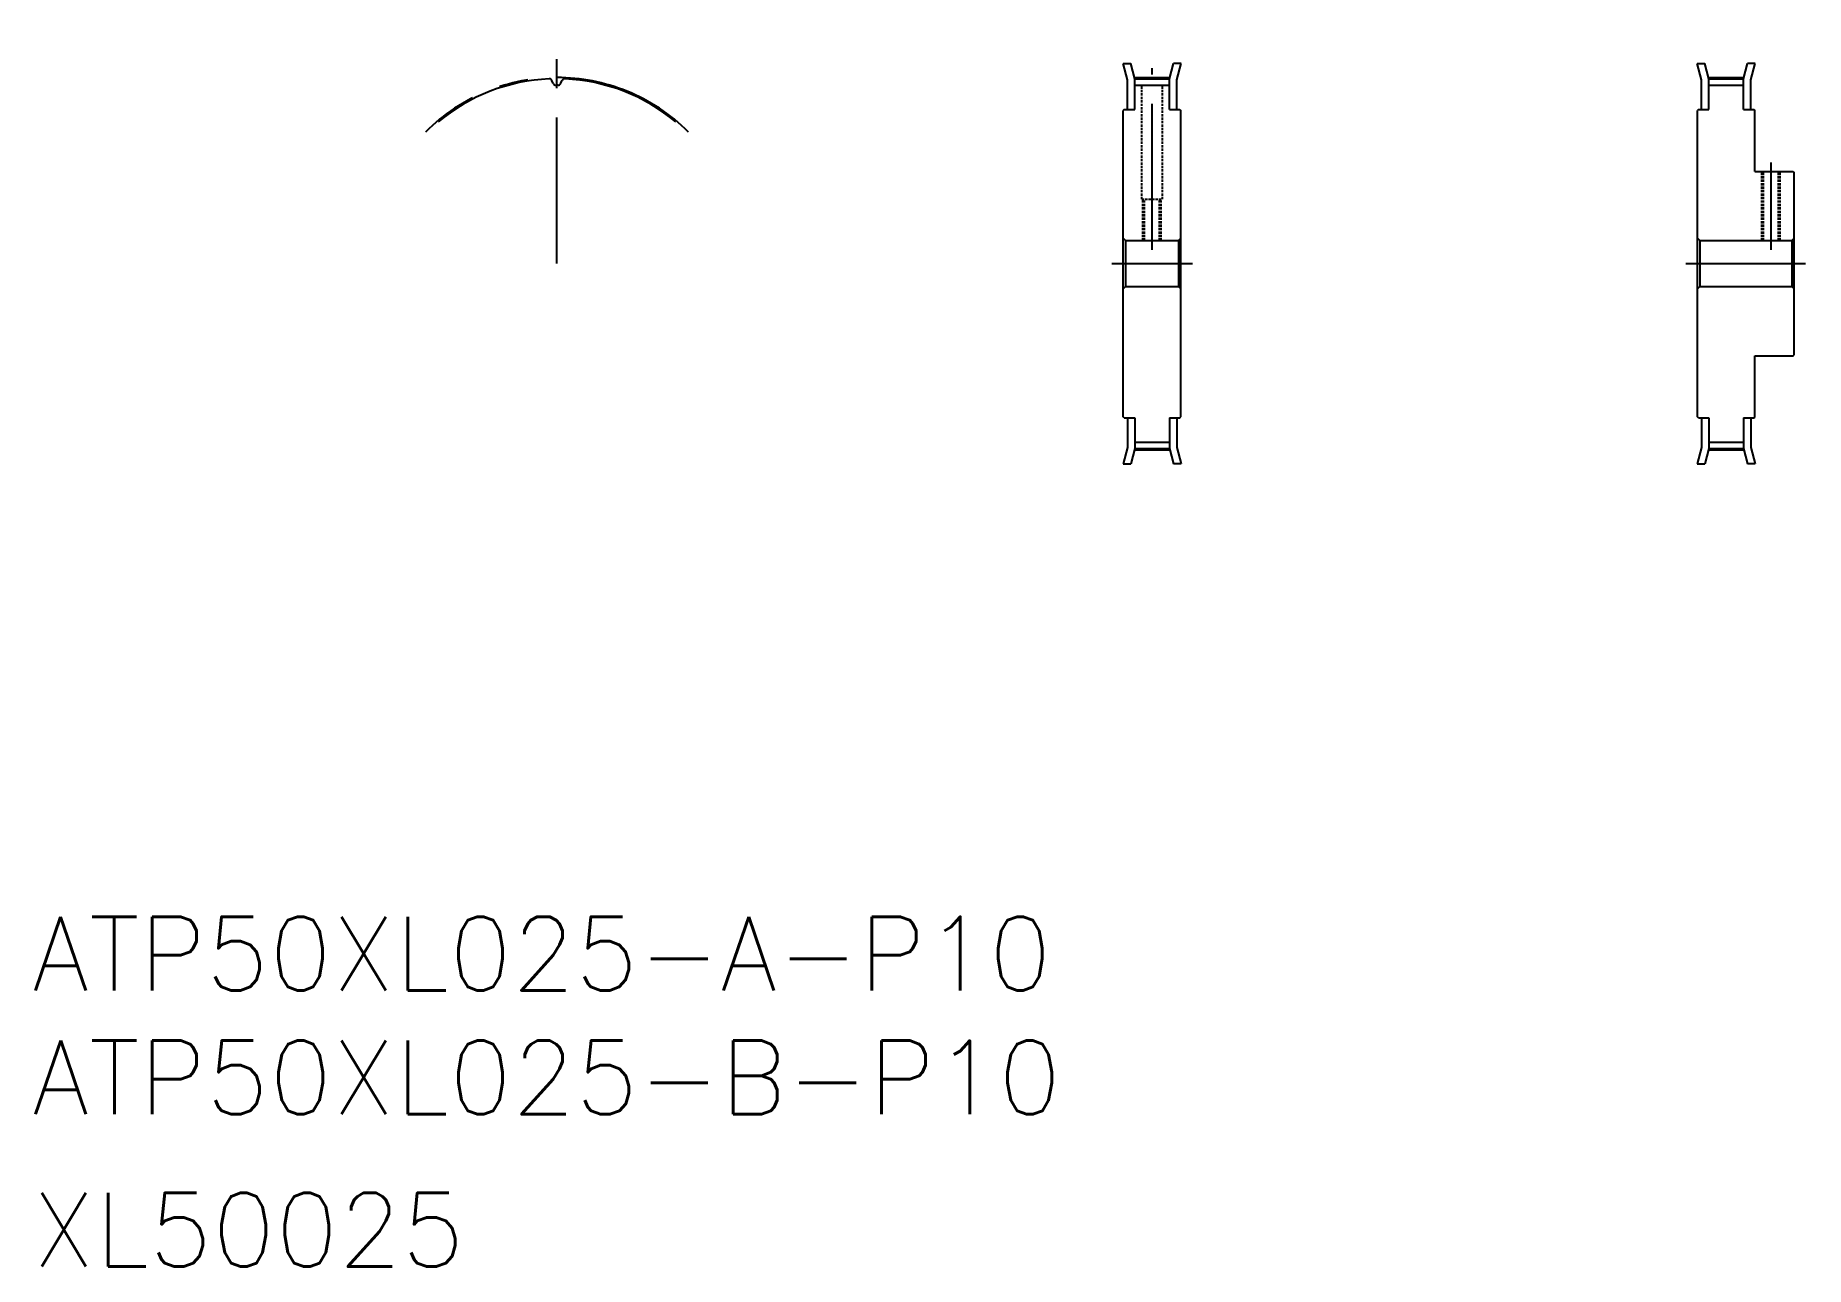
# Model space of a CAD drawing. Extents: x 249 to 634, y -68 to 200.
import ezdxf

# ---------------------------------------------------------------- set-up
doc = ezdxf.new("R2010")
doc.units = 0
doc.linetypes.add('CENTER', pattern=[50.8, 31.75, -6.35, 6.35, -6.35])
doc.linetypes.add('DASHED', pattern=[0.75, 0.5, -0.25])
doc.layers.get('0').update_dxf_attribs({"linetype": 'CONTINUOUS'})
doc.layers.add('CENTER', color=1, linetype='CENTER')
doc.styles.get("Standard").update_dxf_attribs({"font": 'txt', "bigfont": 'BIGFONT'})

msp = doc.modelspace()

# ---------------------------------------------------------------- linework, layer by layer
at = {"color": 7, "linetype": 'CONTINUOUS'}
for p, q in [((486.45, 190.24), (485.5, 193.78)), ((485.5, 193.78), (487.16, 193.78)), ((488.05, 190.45), (487.16, 193.78)), ((495.55, 190.45), (496.44, 193.78)), ((498.1, 193.78), (496.44, 193.78)), ((497.15, 190.24), (498.1, 193.78)), ((611.18, 190.24), (610.23, 193.78)), ((610.23, 193.78), (611.88, 193.78)), ((612.78, 190.45), (611.88, 193.78)), ((620.28, 190.45), (621.17, 193.78)), ((622.83, 193.78), (621.17, 193.78)), ((621.88, 190.24), (622.83, 193.78)), ((361.71, 189.4), (361.4, 190.06)), ((363.31, 189.4), (363.62, 190.06)), ((486.45, 183.78), (486.45, 190.24)), ((488.05, 190.45), (495.55, 190.45)), ((488.05, 183.78), (488.05, 190.45)), ((488.05, 189.05), (495.55, 189.05)), ((495.55, 183.78), (495.55, 190.45)), ((497.15, 183.78), (497.15, 190.24)), ((611.18, 183.78), (611.18, 190.24)), ((612.78, 190.45), (620.28, 190.45)), ((612.78, 183.78), (612.78, 190.45)), ((612.78, 189.05), (620.28, 189.05)), ((620.28, 183.78), (620.28, 190.45)), ((621.88, 183.78), (621.88, 190.24)), ((485.75, 183.78), (485.55, 183.58)), ((485.55, 116.98), (485.55, 183.58)), ((485.75, 183.78), (488.05, 183.78)), ((495.55, 183.78), (497.85, 183.78)), ((497.85, 183.78), (498.05, 183.58)), ((498.05, 116.98), (498.05, 183.58)), ((610.48, 183.78), (610.28, 183.58)), ((610.28, 116.98), (610.28, 183.58)), ((610.48, 183.78), (612.78, 183.78)), ((620.28, 183.78), (622.58, 183.78)), ((622.58, 183.78), (622.78, 183.58)), ((622.78, 170.28), (622.78, 183.58)), ((622.78, 170.28), (631.08, 170.28)), ((631.08, 170.28), (631.28, 170.08)), ((631.28, 130.48), (631.28, 170.08)), ((486.05, 155.28), (485.55, 155.78)), ((486.05, 155.28), (486.05, 145.28)), ((486.05, 155.28), (497.55, 155.28)), ((497.55, 155.28), (498.05, 155.78)), ((497.55, 155.28), (497.55, 145.28)), ((610.78, 155.28), (610.28, 155.78)), ((610.78, 155.28), (630.78, 155.28)), ((610.78, 155.28), (610.78, 145.28)), ((630.78, 155.28), (631.28, 155.78)), ((630.78, 155.28), (630.78, 145.28)), ((485.55, 150.28), (485.55, 150.28)), ((486.05, 145.28), (485.55, 144.78)), ((486.05, 145.28), (497.55, 145.28)), ((497.55, 145.28), (498.05, 144.78)), ((610.78, 145.28), (610.28, 144.78)), ((610.78, 145.28), (630.78, 145.28)), ((630.78, 145.28), (631.28, 144.78)), ((485.55, 133.63), (485.55, 133.63)), ((622.78, 116.98), (622.78, 130.28)), ((622.78, 130.28), (631.08, 130.28)), ((631.08, 130.28), (631.28, 130.48)), ((485.75, 116.78), (485.55, 116.98)), ((485.75, 116.78), (488.05, 116.78)), ((486.45, 116.78), (486.45, 110.32)), ((488.05, 116.78), (488.05, 110.11)), ((495.55, 116.78), (497.85, 116.78)), ((495.55, 116.78), (495.55, 110.11)), ((497.15, 116.78), (497.15, 110.32)), ((497.85, 116.78), (498.05, 116.98)), ((610.48, 116.78), (610.28, 116.98)), ((610.48, 116.78), (612.78, 116.78)), ((611.18, 116.78), (611.18, 110.32)), ((612.78, 116.78), (612.78, 110.11)), ((620.28, 116.78), (620.28, 110.11)), ((620.28, 116.78), (622.58, 116.78)), ((621.88, 116.78), (621.88, 110.32)), ((622.58, 116.78), (622.78, 116.98)), ((486.45, 110.32), (485.5, 106.78)), ((488.05, 110.11), (487.16, 106.78)), ((488.05, 111.51), (495.55, 111.51)), ((488.05, 110.11), (495.55, 110.11)), ((495.55, 110.11), (496.44, 106.78)), ((497.15, 110.32), (498.1, 106.78)), ((611.18, 110.32), (610.23, 106.78)), ((612.78, 110.11), (611.88, 106.78)), ((612.78, 111.51), (620.28, 111.51)), ((612.78, 110.11), (620.28, 110.11)), ((620.28, 110.11), (621.17, 106.78)), ((621.88, 110.32), (622.83, 106.78)), ((485.5, 106.78), (487.16, 106.78)), ((498.1, 106.78), (496.44, 106.78)), ((610.23, 106.78), (611.88, 106.78)), ((622.83, 106.78), (621.17, 106.78))]:
    msp.add_line(p, q, dxfattribs=at)
at = {"color": 3, "linetype": 'DASHED'}
for p, q in [((489.55, 164.28), (489.55, 189.05)), ((494.05, 164.28), (494.05, 189.05)), ((624.28, 155.28), (624.28, 170.28)), ((624.66, 155.28), (624.66, 170.28)), ((627.9, 155.28), (627.9, 170.28)), ((628.28, 155.28), (628.28, 170.28)), ((489.55, 164.28), (494.05, 164.28)), ((489.8, 155.28), (489.8, 164.28)), ((490.18, 155.28), (490.18, 164.28)), ((493.42, 155.28), (493.42, 164.28)), ((493.8, 155.28), (493.8, 164.28))]:
    msp.add_line(p, q, dxfattribs=at)
at = {"color": 7, "linetype": 'CONTINUOUS'}
for centre, radius, start, end in [((362.51, 150.28), 40.17, 92.4087, 130), ((360.84, 189.81), 0.61, 25, 92.4087), ((362.26, 189.66), 0.61, 205, 270.3615), ((362.51, 150.28), 38.77, 89.6385, 90.3615), ((362.76, 189.66), 0.61, 269.6385, 335), ((364.17, 189.81), 0.61, 87.5913, 155), ((362.51, 150.28), 40.17, 50, 87.5913)]:
    msp.add_arc(centre, radius, start, end, dxfattribs=at)
at = {"layer": 'CENTER', "color": 1, "linetype": 'CENTER'}
for p, q in [((362.51, 150.28), (362.51, 199.86)), ((491.8, 153.28), (491.8, 192.71)), ((488.05, 190.71), (495.55, 190.71)), ((612.78, 190.71), (620.28, 190.71)), ((626.28, 153.28), (626.28, 172.28)), ((483.05, 150.28), (500.55, 150.28)), ((607.78, 150.28), (633.78, 150.28)), ((488.05, 109.86), (495.55, 109.86)), ((612.78, 109.86), (620.28, 109.86))]:
    msp.add_line(p, q, dxfattribs=at)
msp.add_arc((362.51, 150.28), 40.42, 45, 135, dxfattribs=at)

# ---------------------------------------------------------------- texts
at = {"color": 7, "linetype": 'CONTINUOUS'}
for s, p in [('ATP50XL025-A-P10', (248.51, -7.6)), ('ATP50XL025-B-P10', (248.53, -34.51)), ('XL50025', (248.51, -67.6))]:
    msp.add_text(s, height=16, dxfattribs=at).set_placement(p)

doc.saveas('drawing.dxf')
